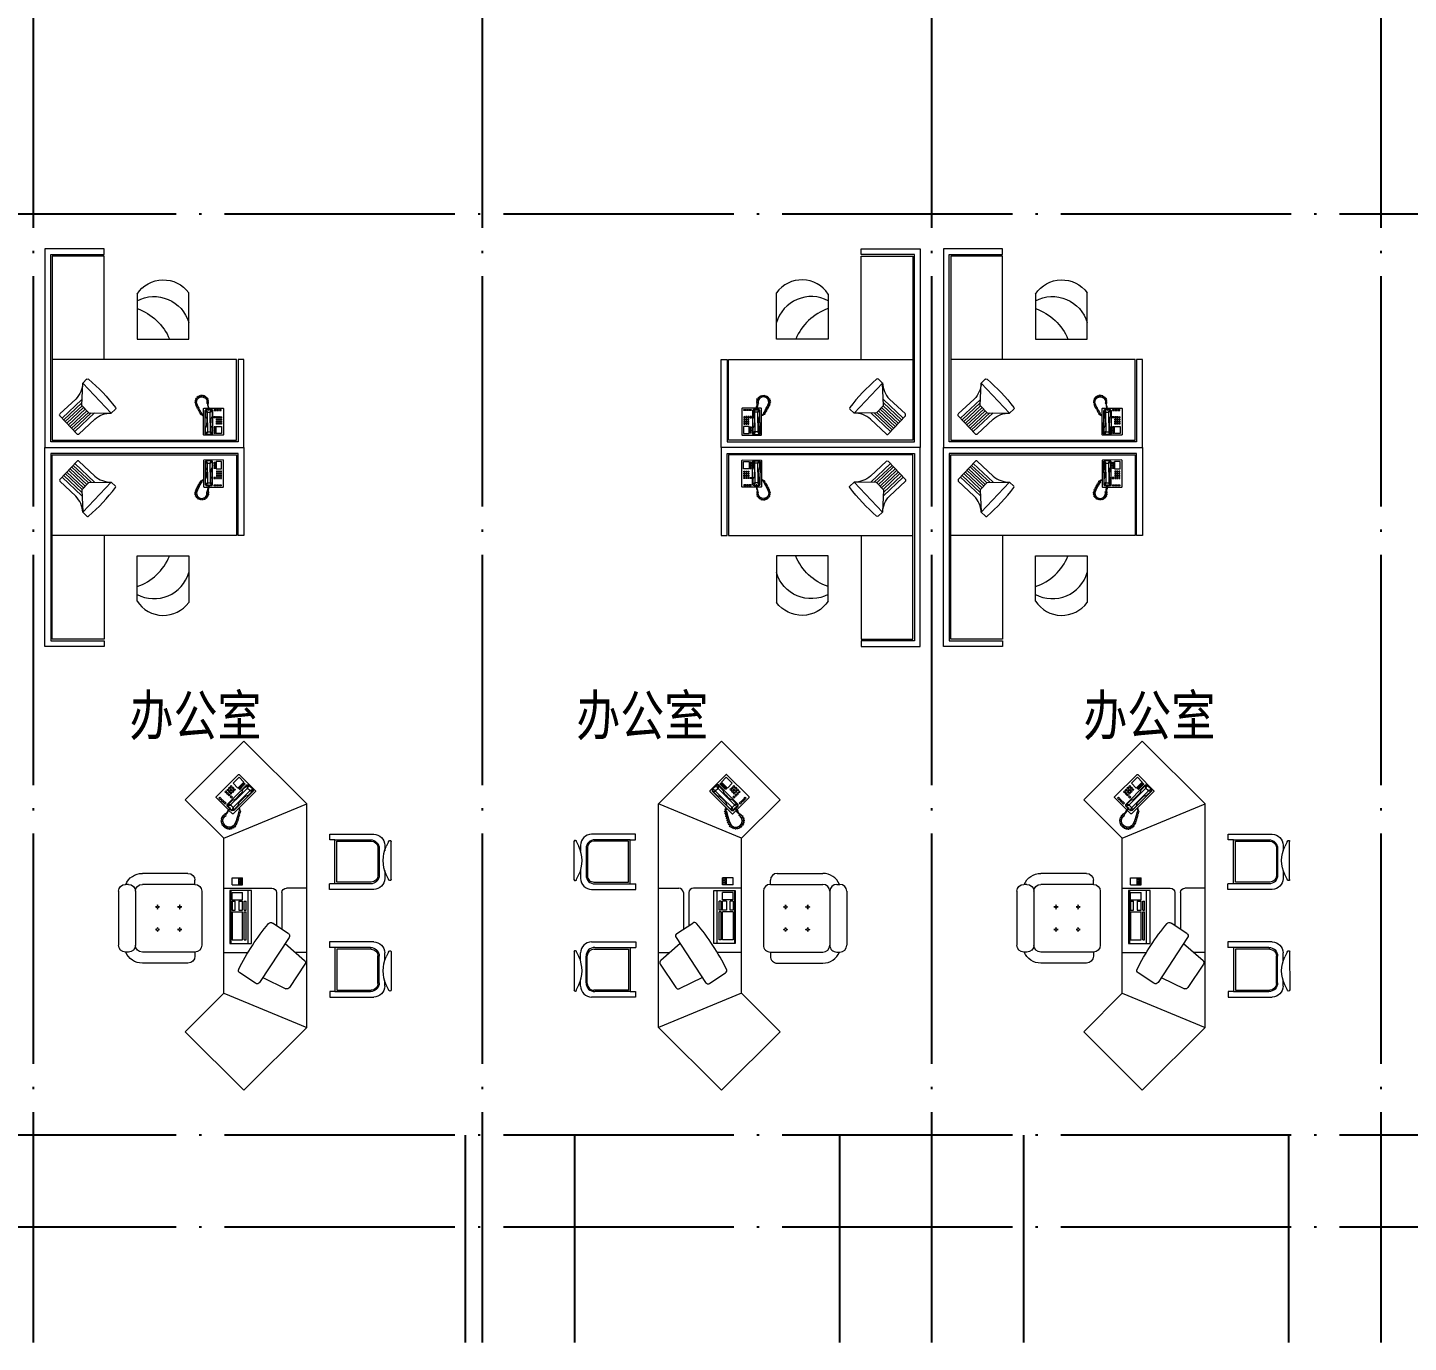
# Model space of a CAD drawing. Extents: x -695846 to 822170, y -413475 to 397179.
# Drawn here: x -347389 to -335402, y 100805 to 112225 of the extents above; entities that cross this region are included whole.
import ezdxf

# ---------------------------------------------------------------- set-up
doc = ezdxf.new("R2010")
doc.units = 0
doc.header["$LTSCALE"] = 1000
doc.header["$MEASUREMENT"] = 0
doc.linetypes.add('DOTE', pattern=[2.42, 2, -0.2, 0.02, -0.2])
doc.layers.add('DOTE', color=1, linetype='DOTE')
doc.layers.add('PUB_TEXT', color=7, linetype='Continuous')
doc.layers.add('内构', color=8, linetype='Continuous', lineweight=0)
doc.layers.add('外框', color=155, linetype='Continuous', lineweight=9)
doc.styles.add('-黑体', font='simhei.ttf', dxfattribs={"width": 0.8})

# ---------------------------------------------------------------- blocks, each defined once
blk = doc.blocks.new('$迪奥三期平面$00000800')
at = {"layer": '内构'}
for p, q in [((-245, -552.6), (-245, -172.3)), ((-195, -122.3), (195, -122.3)), ((245, -552.6), (245, -172.3)), ((-878.1, -706.7), (-1040.1, -868.7)), ((-824, -786.5), (-966.1, -928.6)), ((-941.5, -795.9), (-948.5, -803)), ((-934.4, -803), (-941.5, -795.9)), ((-928.6, -783), (-935.6, -790)), ((-935.6, -790), (-928.6, -797.1)), ((-921.5, -790), (-928.6, -783)), ((-928.6, -797.1), (-921.5, -790)), ((-916.8, -794.7), (-923.9, -801.8)), ((-915.6, -770.1), (-922.7, -777.1)), ((-922.7, -777.1), (-915.6, -784.2)), ((-909.8, -801.8), (-916.8, -794.7)), ((-908.6, -777.1), (-915.6, -770.1)), ((-915.6, -784.2), (-908.6, -777.1)), ((-903.9, -781.8), (-910.9, -788.9)), ((-910.9, -788.9), (-903.9, -795.9)), ((-896.8, -788.9), (-903.9, -781.8)), ((-903.9, -795.9), (-896.8, -788.9)), ((-892.1, -793.6), (-899.2, -800.6)), ((-885.1, -800.6), (-892.1, -793.6)), ((-873.4, -706.7), (-878.1, -706.7)), ((-876.9, -733.7), (-869.8, -726.6)), ((-865.1, -745.4), (-876.9, -733.7)), ((-785.3, -794.7), (-873.4, -706.7)), ((-869.8, -726.6), (-858.1, -738.4)), ((-858.1, -738.4), (-865.1, -745.4)), ((-860.4, -750.1), (-853.4, -743.1)), ((-848.7, -761.9), (-860.4, -750.1)), ((-822.9, -792.4), (-854.6, -824.1)), ((-853.4, -743.1), (-841.7, -754.8)), ((-841.7, -754.8), (-848.7, -761.9)), ((-844, -766.5), (-837, -759.5)), ((-832.3, -778.3), (-844, -766.5)), ((-837, -759.5), (-825.2, -771.2)), ((-825.2, -771.2), (-832.3, -778.3)), ((-812.3, -786.5), (-824, -786.5)), ((-817, -788.9), (-822.9, -792.4)), ((-822.9, -792.4), (-822.9, -813.5)), ((-819.3, -812.4), (-809.9, -791.2)), ((-809.9, -791.2), (-817, -788.9)), ((-795.8, -803), (-812.3, -786.5)), ((-809.9, -791.2), (-797, -804.2)), ((-800.5, -807.7), (-790.3, -797.7)), ((-790.3, -797.7), (-775.5, -788.7)), ((-777.7, -796.5), (-786.9, -802.4)), ((-755.9, -824.1), (-781.2, -798.8)), ((-763.6, -788.2), (-777.7, -796.5)), ((-775.5, -788.7), (-761.5, -780.3)), ((-757.2, -783.2), (-763.6, -788.2)), ((-761.5, -780.3), (-755.5, -773.9)), ((-751.3, -776.8), (-757.2, -783.2)), ((-755.5, -773.9), (-753.4, -773.2)), ((-753.4, -768), (-748.2, -761.8)), ((-753.4, -773.2), (-753.4, -768)), ((-743.9, -777.9), (-751.3, -776.8)), ((-748.2, -761.8), (-740.1, -767.5)), ((-739.4, -771.5), (-743.9, -777.9)), ((-742.7, -756.8), (-735.8, -750.8)), ((-740.1, -767.5), (-742.7, -756.8)), ((-723.2, -757.7), (-739.4, -771.5)), ((-735.8, -750.8), (-727.5, -757.7)), ((-728.9, -745.8), (-720.3, -743.5)), ((-727.5, -757.7), (-728.9, -745.8)), ((-702.8, -755.3), (-723.2, -757.7)), ((-720.3, -743.5), (-714.6, -752)), ((-714.6, -752), (-711.3, -742)), ((-711.3, -742), (-703.5, -741.3)), ((-703.5, -741.3), (-702, -750.8)), ((-683.5, -761.3), (-702.8, -755.3)), ((-702, -750.8), (-696.6, -743.5)), ((-696.6, -743.5), (-689.2, -745.1)), ((-689.2, -745.1), (-688.3, -755.6)), ((-688.3, -755.6), (-681.1, -747)), ((-668, -774.4), (-683.5, -761.3)), ((-681.1, -747), (-674.7, -750.6)), ((-674.7, -750.6), (-678, -760.1)), ((-678, -760.1), (-668.8, -756.5)), ((-664.2, -760.1), (-669.5, -768.6)), ((-669.5, -768.6), (-659.3, -763.7)), ((-668.8, -756.5), (-664.2, -760.1)), ((-660.2, -794.1), (-668, -774.4)), ((-655.9, -769.4), (-662.1, -776)), ((-662.1, -776), (-651.9, -776.7)), ((-660, -814.8), (-660.2, -794.1)), ((-659.3, -763.7), (-655.9, -769.4)), ((-650, -782.4), (-657.8, -788.9)), ((-657.8, -788.9), (-646.7, -787.7)), ((-646.2, -794.8), (-655.5, -798.4)), ((-655.5, -798.4), (-645.9, -802.2)), ((-651.9, -776.7), (-650, -782.4)), ((-646.7, -787.7), (-646.2, -794.8)), ((-218.6, -762.1), (-218.6, -1108.7)), ((248.1, -762.1), (248.1, -936)), ((-1040.1, -868.7), (-1040.1, -873.4)), ((-1040.1, -873.4), (-922.7, -990.9)), ((-976.7, -828.8), (-1020.2, -872.2)), ((-1020.2, -872.2), (-986.1, -906.3)), ((-986.1, -906.3), (-942.6, -862.8)), ((-942.6, -862.8), (-976.7, -828.8)), ((-973.2, -900.4), (-969.7, -896.9)), ((-969.7, -896.9), (-960.3, -906.3)), ((-966.1, -893.4), (-962.6, -889.9)), ((-956.7, -902.8), (-966.1, -893.4)), ((-962.6, -889.9), (-953.2, -899.3)), ((-954.4, -808.8), (-961.4, -815.9)), ((-961.4, -815.9), (-954.4, -822.9)), ((-960.3, -929.8), (-928.6, -898.1)), ((-959.1, -886.3), (-955.6, -882.8)), ((-949.7, -895.7), (-959.1, -886.3)), ((-955.6, -882.8), (-946.2, -892.2)), ((-947.3, -815.9), (-954.4, -808.8)), ((-954.4, -822.9), (-947.3, -815.9)), ((-952, -879.3), (-948.5, -875.8)), ((-942.6, -888.7), (-952, -879.3)), ((-942.6, -820.6), (-949.7, -827.6)), ((-949.7, -827.6), (-942.6, -834.7)), ((-946.2, -892.2), (-949.7, -895.7)), ((-948.5, -803), (-941.5, -810)), ((-948.5, -875.8), (-939.1, -885.2)), ((-945, -872.2), (-941.5, -868.7)), ((-935.6, -881.6), (-945, -872.2)), ((-935.6, -827.6), (-942.6, -820.6)), ((-942.6, -834.7), (-935.6, -827.6)), ((-939.1, -885.2), (-942.6, -888.7)), ((-941.5, -810), (-934.4, -803)), ((-941.5, -868.7), (-932.1, -878.1)), ((-886.3, -876.9), (-939.1, -929.8)), ((-930.9, -832.3), (-938, -839.4)), ((-938, -839.4), (-930.9, -846.4)), ((-929.7, -807.7), (-936.8, -814.7)), ((-936.8, -814.7), (-929.7, -821.7)), ((-932.1, -878.1), (-935.6, -881.6)), ((-923.9, -839.4), (-930.9, -832.3)), ((-930.9, -846.4), (-923.9, -839.4)), ((-922.7, -814.7), (-929.7, -807.7)), ((-929.7, -821.7), (-922.7, -814.7)), ((-928.6, -898.1), (-920.3, -894.6)), ((-918, -819.4), (-925, -826.4)), ((-925, -826.4), (-918, -833.5)), ((-923.9, -801.8), (-916.8, -808.8)), ((-920.3, -974.4), (-779.4, -833.5)), ((-920.3, -894.6), (-910.9, -892.2)), ((-867.5, -895.7), (-920.3, -948.6)), ((-910.9, -826.4), (-918, -819.4)), ((-918, -833.5), (-910.9, -826.4)), ((-918, -990.9), (-755.9, -828.8)), ((-916.8, -808.8), (-909.8, -801.8)), ((-905.1, -806.5), (-912.1, -813.5)), ((-912.1, -813.5), (-905.1, -820.6)), ((-910.9, -892.2), (-901.5, -885.2)), ((-898, -813.5), (-905.1, -806.5)), ((-905.1, -820.6), (-898, -813.5)), ((-901.5, -885.2), (-889.8, -873.4)), ((-899.2, -800.6), (-892.1, -807.7)), ((-892.1, -807.7), (-885.1, -800.6)), ((-867.5, -851.1), (-889.8, -873.4)), ((-886.3, -876.9), (-822.9, -813.5)), ((-878.1, -807.7), (-885.1, -814.7)), ((-885.1, -814.7), (-875.7, -824.1)), ((-868.7, -817), (-878.1, -807.7)), ((-875.7, -824.1), (-868.7, -817)), ((-867.5, -895.7), (-804.1, -832.3)), ((-860.4, -841.7), (-867.5, -851.1)), ((-841.7, -876.9), (-864, -899.3)), ((-858.1, -832.3), (-860.4, -841.7)), ((-854.6, -824.1), (-858.1, -832.3)), ((-832.3, -869.9), (-841.7, -876.9)), ((-822.9, -867.5), (-832.3, -869.9)), ((-822.9, -813.5), (-819.3, -812.4)), ((-814.6, -864), (-822.9, -867.5)), ((-802.9, -828.8), (-819.3, -812.4)), ((-782.9, -832.3), (-814.6, -864)), ((-804.1, -832.3), (-802.9, -828.8)), ((-782.9, -832.3), (-804.1, -832.3)), ((-802.9, -828.8), (-781.8, -819.4)), ((-797, -811.2), (-800.5, -807.7)), ((-792.2, -878), (-799.4, -872.2)), ((-786.9, -802.4), (-797, -811.2)), ((-795.8, -868.7), (-790.5, -872.1)), ((-793.2, -807.9), (-781.8, -819.4)), ((-787.7, -879.2), (-792.2, -878)), ((-778.2, -820.6), (-792, -806.8)), ((-790.5, -872.1), (-786, -872.8)), ((-779.8, -878), (-787.7, -879.2)), ((-786, -872.8), (-780.8, -873.8)), ((-779.4, -826.4), (-782.9, -832.3)), ((-781.8, -819.4), (-779.4, -826.4)), ((-780.8, -873.8), (-777.9, -873.8)), ((-775.3, -882.1), (-779.8, -878)), ((-779.4, -833.5), (-778.2, -820.6)), ((-777.9, -873.8), (-775.5, -876.1)), ((-776, -870.9), (-764.6, -868.1)), ((-775.5, -876.1), (-776, -870.9)), ((-772, -884), (-775.3, -882.1)), ((-768.4, -882.3), (-772, -884)), ((-766, -872.3), (-768.4, -882.3)), ((-761.8, -880.4), (-766, -872.3)), ((-764.6, -868.1), (-744.2, -862.8)), ((-756.3, -878.7), (-761.8, -880.4)), ((-753.2, -868), (-756.3, -878.7)), ((-755.9, -828.8), (-755.9, -824.1)), ((-748.4, -877.1), (-753.2, -868)), ((-742.7, -875.2), (-748.4, -877.1)), ((-744.2, -862.8), (-729.4, -858.1)), ((-742.3, -864.7), (-742.7, -875.2)), ((-738.7, -874), (-742.3, -864.7)), ((-731.1, -871.1), (-738.7, -874)), ((-729.9, -861.4), (-731.1, -871.1)), ((-725.6, -869.9), (-729.9, -861.4)), ((-729.4, -858.1), (-727.3, -859.2)), ((-727.3, -859.2), (-726.1, -856.6)), ((-726.1, -856.6), (-704.7, -850.4)), ((-718, -867.6), (-725.6, -869.9)), ((-715.1, -857.6), (-718, -867.6)), ((-710.4, -866.1), (-715.1, -857.6)), ((-704, -864.9), (-710.4, -866.1)), ((-704.7, -850.4), (-674.5, -835.9)), ((-701.4, -853.8), (-704, -864.9)), ((-694.9, -861.6), (-701.4, -853.8)), ((-685.7, -856.6), (-694.9, -861.6)), ((-682.6, -855), (-689.9, -847.1)), ((-689.9, -847.1), (-685.7, -856.6)), ((-675.4, -851.1), (-682.6, -855)), ((-669.3, -847.8), (-675.7, -841.4)), ((-675.7, -841.4), (-675.4, -851.1)), ((-674.5, -835.9), (-660, -814.8)), ((-662.1, -843.1), (-669.3, -847.8)), ((-657.6, -836.2), (-667.4, -833.6)), ((-667.4, -833.6), (-662.1, -843.1)), ((-649.3, -822.6), (-661.4, -823.3)), ((-661.4, -823.3), (-653.8, -830.5)), ((-653.8, -830.5), (-657.6, -836.2)), ((-645.7, -808.1), (-655.5, -811.2)), ((-655.5, -811.2), (-646.4, -816)), ((-646.4, -816), (-649.3, -822.6)), ((-645.9, -802.2), (-645.7, -808.1)), ((-293.8, -821.2), (-293.8, -897.6)), ((-242.5, -821.2), (-293.8, -821.2)), ((-242.5, -870.7), (-293.8, -870.7)), ((-242.5, -897.6), (-293.8, -897.6)), ((-277.1, -878.4), (-289.3, -878.4)), ((-289.3, -878.4), (-289.3, -895.7)), ((-289.3, -895.7), (-277.1, -895.7)), ((-277.1, -895.7), (-277.1, -878.4)), ((-262.3, -878.4), (-274.5, -878.4)), ((-274.5, -878.4), (-274.5, -895.7)), ((-274.5, -895.7), (-262.3, -895.7)), ((-262.3, -895.7), (-262.3, -878.4)), ((-247.5, -878.4), (-259.7, -878.4)), ((-259.7, -878.4), (-259.7, -895.7)), ((-259.7, -895.7), (-247.5, -895.7)), ((-247.5, -895.7), (-247.5, -878.4)), ((-242.5, -821.2), (-242.5, -897.6)), ((-201.6, -962.6), (-201.6, -806)), ((-201.6, -806), (182, -806)), ((-201.6, -812.9), (182, -812.9)), ((-185.7, -821.2), (-185.7, -897.6)), ((-134.4, -821.2), (-185.7, -821.2)), ((-134.4, -897.6), (-185.7, -897.6)), ((-134.4, -821.2), (-134.4, -897.6)), ((-122.9, -821.2), (-122.9, -843.8)), ((-122.9, -821.2), (-59.3, -821.2)), ((-59.3, -843.8), (-122.9, -843.8)), ((-122.9, -870), (-122.9, -897.6)), ((-122.9, -870), (-59.3, -870)), ((-59.3, -897.6), (-122.9, -897.6)), ((-59.3, -821.2), (-59.3, -843.8)), ((-59.3, -870), (-59.3, -897.6)), ((-46, -821.2), (-46, -897.6)), ((-46, -821.2), (157.3, -821.2)), ((157.3, -897.6), (-46, -897.6)), ((157.3, -821.2), (157.3, -897.6)), ((182, -806), (182, -962.6)), ((470.6, -991.1), (395.5, -876.9)), ((-980.2, -907.5), (-976.7, -904)), ((-970.8, -916.9), (-980.2, -907.5)), ((-976.7, -904), (-967.3, -913.3)), ((-963.8, -909.8), (-973.2, -900.4)), ((-967.3, -913.3), (-970.8, -916.9)), ((-966.1, -928.6), (-967.3, -939.2)), ((-967.3, -939.2), (-932.1, -974.4)), ((-960.3, -906.3), (-963.8, -909.8)), ((-963.8, -935.7), (-960.3, -929.8)), ((-961.4, -942.7), (-963.8, -935.7)), ((-940.3, -933.3), (-961.4, -942.7)), ((-961.4, -942.7), (-933.3, -970.9)), ((-960.3, -929.8), (-939.1, -929.8)), ((-953.2, -899.3), (-956.7, -902.8)), ((-939.1, -929.8), (-940.3, -933.3)), ((-923.9, -949.8), (-940.3, -933.3)), ((-923.9, -949.8), (-933.3, -970.9)), ((-933.3, -970.9), (-926.2, -973.2)), ((-932.1, -974.4), (-920.3, -974.4)), ((-926.2, -973.2), (-920.3, -969.7)), ((-920.3, -948.6), (-923.9, -949.8)), ((-922.7, -990.9), (-918, -990.9)), ((-920.3, -969.7), (-888.6, -938)), ((-920.3, -969.7), (-920.3, -948.6)), ((-888.6, -938), (-885.1, -929.8)), ((-885.1, -929.8), (-882.8, -920.4)), ((-882.8, -920.4), (-875.7, -911)), ((-875.7, -911), (-864, -899.3)), ((182, -938.2), (-201.6, -938.2)), ((182, -962.6), (-201.6, -962.6)), ((-122.9, -909.6), (-122.9, -923.4)), ((-59.3, -909.6), (-122.9, -909.6)), ((-59.3, -923.4), (-122.9, -923.4)), ((-59.3, -909.6), (-59.3, -923.4)), ((157.3, -909.6), (-46, -909.6)), ((-46, -909.6), (-46, -923.4)), ((157.3, -923.4), (-46, -923.4)), ((157.3, -909.6), (157.3, -923.4)), ((139.7, -1234.7), (464.5, -1021)), ((429.3, -1044.1), (509.9, -1211.2)), ((-185.3, -1142.1), (52.8, -1142.1)), ((-185.3, -1182.1), (79.2, -1182.1)), ((109.7, -1228.5), (34.6, -1114.4)), ((-218.6, -1362.1), (-218.6, -1215.4)), ((183.5, -1205.8), (305.1, -1346)), ((248.1, -1362.1), (248.1, -1280.2)), ((332.2, -1348.7), (501.7, -1237.2)), ((-568.1, -1565.9), (-568.2, -1821.9)), ((-248.1, -1565.9), (-568.1, -1565.9)), ((-558.2, -1579.9), (-558.3, -1828.6)), ((-261.5, -1580), (-558.2, -1579.9)), ((-261.6, -1828.6), (-261.5, -1580)), ((-248.2, -1821.9), (-248.1, -1565.9)), ((211, -1565.9), (531, -1566)), ((211, -1821.9), (211, -1565.9)), ((224.4, -1580), (521.1, -1580)), ((224.4, -1828.7), (224.4, -1580)), ((521.1, -1580), (521.1, -1828.7)), ((531, -1566), (531, -1822)), ((-510.3, -1876.6), (-309.6, -1876.6)), ((-504.2, -1885.9), (-312.2, -1885.9)), ((473.1, -1876.7), (272.4, -1876.7)), ((467, -1886), (275, -1886))]:
    blk.add_line(p, q, dxfattribs=at)
for centre, radius, start, end in [((-195, -172.3), 50, 90, 180), ((195, -172.3), 50, 0, 90), ((-96.7, -267.4), 15, 270, 0), ((-96.7, -297.4), 15, 0, 90), ((-66.7, -267.4), 15, 180, 270), ((-66.7, -297.4), 15, 90, 180), ((66.7, -267.4), 15, 270, 0), ((66.7, -297.4), 15, 0, 90), ((96.7, -267.4), 15, 180, 270), ((96.7, -297.4), 15, 90, 180), ((-96.7, -427.5), 15, 270, 0), ((-96.7, -457.5), 15, 0, 90), ((-66.7, -427.5), 15, 180, 270), ((-66.7, -457.5), 15, 90, 180), ((66.7, -427.5), 15, 270, 0), ((66.7, -457.5), 15, 0, 90), ((96.7, -427.5), 15, 180, 270), ((96.7, -457.5), 15, 90, 180), ((1142, -2404.2), 1718.9, 116.76977, 129.92302), ((377.5, -888.8), 21.6, 33.34639, 116.76977), ((452.6, -1002.9), 21.6, 303.34639, 33.34639), ((52.7, -1102.5), 21.6, 129.92302, 213.34639), ((-185.3, -1108.7), 33.3, 180, 270), ((-185.3, -1215.4), 33.3, 90, 180), ((127.8, -1216.7), 21.6, 213.34639, 303.34639), ((489.8, -1219.1), 21.6, 303.34639, 21.4155), ((320.3, -1330.6), 21.6, 225.27729, 303.34639), ((-504.2, -1821.9), 64, 179.99375, 269.99375), ((-510.3, -1828.6), 48, 179.99375, 269.99375), ((-312.2, -1821.9), 64, 269.99375, 359.99375), ((-309.6, -1828.6), 48, 269.99375, 359.99375), ((275, -1822), 64, 179.99375, 269.99375), ((272.4, -1828.7), 48, 179.99375, 269.99375), ((467, -1822), 64, 269.99375, 359.99375), ((473.1, -1828.7), 48, 269.99375, 359.99375)]:
    blk.add_arc(centre, radius, start, end, dxfattribs=at)
at = {"layer": '外框'}
for p, q in [((-195, 0), (195, 0)), ((-245, -72.3), (-245, -50)), ((245, -72.3), (245, -50)), ((-325, -502.6), (-325, -172.3)), ((325, -502.6), (325, -172.3)), ((-858.1, -482.6), (-1282.3, -906.8)), ((-578.6, -762.1), (-858.1, -482.6)), ((541.4, -762.1), (820.9, -482.6)), ((820.9, -482.6), (1245.2, -906.8)), ((-245, -552.6), (-275, -552.6)), ((245, -552.6), (275, -552.6)), ((-195, -602.6), (195, -602.6)), ((-578.6, -762.1), (-827.1, -1362.1)), ((541.4, -762.1), (-578.6, -762.1)), ((541.4, -762.1), (790, -1362.1)), ((-827.1, -1362.1), (-1282.3, -906.8)), ((790, -1362.1), (1245.2, -906.8)), ((790, -1362.1), (-827.1, -1362.1)), ((-608.1, -1528), (-608.2, -1845.9)), ((-568.1, -1528), (-608.1, -1528)), ((-568.1, -1565.9), (-568.1, -1528)), ((-208.1, -1525.9), (-249.4, -1525.9)), ((-248.3, -1566.5), (-248.3, -1525.9)), ((-208.2, -1845.9), (-208.1, -1525.9)), ((171, -1525.9), (212.3, -1525.9)), ((171, -1845.9), (171, -1525.9)), ((211.2, -1566.6), (211.2, -1525.9)), ((531, -1528.1), (571, -1528.1)), ((531, -1566), (531, -1528.1)), ((571, -1528.1), (571, -1846)), ((-280.8, -1972.8), (-555.5, -1972.7)), ((-554, -1954.1), (-518.7, -1937.3)), ((-528.2, -1925.9), (-488.7, -1925.9)), ((-344.8, -1925.9), (-288.2, -1925.9)), ((-282.3, -1954.1), (-317.6, -1937.3)), ((243.6, -1972.8), (518.3, -1972.9)), ((245.1, -1954.2), (280.4, -1937.4)), ((307.6, -1926), (251, -1926)), ((491, -1926), (451.5, -1926)), ((516.8, -1954.2), (481.5, -1937.4))]:
    blk.add_line(p, q, dxfattribs=at)
for centre, radius, start, end in [((-195, -50), 50, 90, 180), ((195, -50), 50, 0, 90), ((-195, -172.3), 130, 112.61986, 180), ((-195, -72.3), 50, 180, 270), ((195, -72.3), 50, 270, 0), ((195, -172.3), 130, 0, 67.38014), ((-275, -502.6), 50, 180, 270), ((-195, -552.6), 50, 180, 270), ((195, -552.6), 50, 270, 0), ((275, -502.6), 50, 270, 0), ((-528.2, -1845.9), 80, 179.99375, 269.99375), ((-288.2, -1845.9), 80, 269.99375, 359.99375), ((251, -1846), 80, 179.99375, 269.99375), ((491, -1846), 80, 269.99375, 359.99375), ((-554.3, -1963.8), 9.8, 83.25221, 261.2029), ((-417.3, -2152.1), 237.5, 64.88096, 115.26427), ((-282.1, -1963.8), 9.8, 278.78459, 96.73528), ((244.8, -1963.9), 9.8, 83.25221, 261.2029), ((380.1, -2152.2), 237.5, 64.72323, 115.10653), ((517.1, -1963.9), 9.8, 278.78459, 96.73528)]:
    blk.add_arc(centre, radius, start, end, dxfattribs=at)
blk = doc.blocks.new('$迪奥三期平面$00000808')
at = {"layer": '内构'}
for p, q in [((-814, -50), (-814, -1678)), ((814, -50), (-814, -50)), ((-800, -1664), (-800, -64)), ((-800, -64), (800, -64)), ((-735, -277), (-584, -117)), ((-570, -117), (-432, -247)), ((517, -108), (514, -111)), ((514, -111), (514, -340)), ((683, -107), (517, -108)), ((536, -113), (527, -121)), ((532, -118), (531, -124)), ((539, -114), (532, -118)), ((585, -113), (536, -113)), ((579, -114), (539, -114)), ((547, -136), (539, -114)), ((570, -136), (579, -114)), ((579, -114), (585, -118)), ((592, -121), (585, -113)), ((585, -118), (587, -124)), ((687, -111), (683, -107)), ((687, -340), (687, -111)), ((800, -64), (800, -764)), ((814, -764), (814, -50)), ((-542, -364), (-687, -226)), ((-528, -349), (-673, -212)), ((-514, -334), (-660, -197)), ((-500, -320), (-646, -183)), ((-487, -305), (-632, -168)), ((-462, -301), (-619, -154)), ((-433, -301), (-605, -139)), ((527, -121), (528, -320)), ((531, -124), (546, -139)), ((531, -124), (531, -169)), ((531, -169), (534, -177)), ((534, -177), (539, -186)), ((539, -186), (541, -197)), ((541, -197), (541, -214)), ((541, -245), (541, -214)), ((546, -139), (547, -136)), ((546, -214), (546, -139)), ((546, -214), (546, -304)), ((547, -136), (570, -136)), ((572, -139), (570, -136)), ((587, -124), (572, -139)), ((572, -214), (572, -139)), ((572, -214), (572, -304)), ((579, -186), (577, -197)), ((577, -197), (577, -214)), ((577, -245), (577, -214)), ((584, -177), (579, -186)), ((587, -169), (584, -177)), ((587, -124), (587, -169)), ((592, -322), (592, -121)), ((604, -131), (604, -126)), ((604, -126), (617, -126)), ((617, -131), (604, -131)), ((604, -141), (604, -136)), ((604, -136), (617, -136)), ((617, -141), (604, -141)), ((604, -151), (604, -146)), ((604, -146), (617, -146)), ((617, -151), (604, -151)), ((604, -156), (617, -156)), ((604, -161), (604, -156)), ((617, -161), (604, -161)), ((604, -166), (617, -166)), ((604, -171), (604, -166)), ((617, -171), (604, -171)), ((604, -181), (604, -176)), ((604, -176), (617, -176)), ((617, -181), (604, -181)), ((617, -126), (617, -131)), ((617, -136), (617, -141)), ((617, -146), (617, -151)), ((617, -156), (617, -161)), ((617, -166), (617, -171)), ((617, -176), (617, -181)), ((670, -122), (622, -122)), ((622, -122), (622, -184)), ((622, -184), (670, -184)), ((635, -204), (625, -204)), ((625, -204), (625, -214)), ((625, -214), (635, -214)), ((635, -222), (625, -222)), ((625, -222), (625, -232)), ((625, -232), (635, -232)), ((635, -214), (635, -204)), ((635, -232), (635, -222)), ((642, -204), (642, -214)), ((652, -204), (642, -204)), ((642, -214), (652, -214)), ((652, -222), (642, -222)), ((642, -222), (642, -232)), ((642, -232), (652, -232)), ((652, -214), (652, -204)), ((652, -232), (652, -222)), ((669, -204), (659, -204)), ((659, -204), (659, -214)), ((659, -214), (669, -214)), ((669, -222), (659, -222)), ((659, -222), (659, -232)), ((659, -232), (669, -232)), ((669, -214), (669, -204)), ((669, -232), (669, -222)), ((670, -184), (670, -122)), ((-596, -422), (-735, -292)), ((-543, -418), (-715, -256)), ((-544, -389), (-701, -241)), ((-483, -302), (-545, -367)), ((-514, -334), (-545, -367)), ((-289, -299), (-536, -561)), ((-483, -302), (-289, -299)), ((-289, -299), (-252, -334)), ((452, -351), (456, -346)), ((458, -361), (452, -351)), ((456, -346), (465, -349)), ((460, -340), (464, -333)), ((465, -349), (460, -340)), ((474, -342), (463, -361)), ((464, -333), (473, -336)), ((467, -328), (470, -321)), ((473, -336), (467, -328)), ((470, -321), (479, -325)), ((472, -317), (475, -311)), ((479, -325), (472, -317)), ((475, -338), (473, -339)), ((473, -339), (474, -342)), ((475, -311), (485, -314)), ((482, -325), (475, -338)), ((479, -305), (482, -300)), ((485, -314), (479, -305)), ((482, -300), (491, -302)), ((493, -306), (482, -325)), ((485, -294), (487, -290)), ((491, -302), (485, -294)), ((487, -290), (490, -289)), ((490, -289), (496, -289)), ((499, -296), (493, -306)), ((498, -293), (495, -293)), ((495, -293), (499, -296)), ((496, -289), (501, -282)), ((500, -291), (498, -293)), ((504, -288), (500, -291)), ((501, -282), (505, -280)), ((508, -285), (504, -288)), ((505, -280), (514, -279)), ((514, -284), (508, -285)), ((514, -340), (518, -344)), ((518, -344), (554, -343)), ((528, -320), (536, -330)), ((531, -274), (534, -265)), ((531, -319), (531, -274)), ((531, -319), (546, -304)), ((533, -325), (531, -319)), ((539, -329), (533, -325)), ((534, -265), (539, -257)), ((536, -330), (555, -330)), ((539, -257), (541, -245)), ((548, -307), (539, -329)), ((556, -328), (539, -329)), ((546, -304), (548, -307)), ((548, -307), (571, -307)), ((549, -363), (553, -348)), ((553, -348), (555, -337)), ((557, -355), (553, -370)), ((555, -337), (556, -324)), ((556, -324), (561, -324)), ((561, -338), (557, -355)), ((559, -343), (684, -343)), ((561, -324), (561, -338)), ((579, -328), (561, -328)), ((561, -330), (584, -330)), ((572, -304), (571, -307)), ((571, -307), (579, -328)), ((587, -318), (572, -304)), ((579, -257), (577, -245)), ((584, -265), (579, -257)), ((579, -328), (586, -325)), ((587, -274), (584, -265)), ((584, -330), (592, -322)), ((586, -325), (587, -318)), ((587, -318), (587, -274)), ((616, -259), (602, -259)), ((602, -259), (602, -269)), ((602, -269), (616, -269)), ((604, -332), (604, -322)), ((604, -322), (621, -322)), ((621, -332), (604, -332)), ((616, -269), (616, -259)), ((621, -322), (621, -332)), ((625, -240), (625, -250)), ((635, -240), (625, -240)), ((625, -250), (635, -250)), ((635, -259), (626, -259)), ((626, -259), (626, -269)), ((626, -269), (635, -269)), ((627, -332), (627, -322)), ((627, -322), (644, -322)), ((644, -332), (627, -332)), ((635, -250), (635, -240)), ((635, -269), (635, -259)), ((642, -240), (642, -250)), ((652, -240), (642, -240)), ((642, -250), (652, -250)), ((642, -259), (642, -269)), ((652, -259), (642, -259)), ((642, -269), (652, -269)), ((644, -322), (644, -332)), ((651, -332), (651, -322)), ((651, -322), (667, -322)), ((667, -332), (651, -332)), ((652, -250), (652, -240)), ((652, -269), (652, -259)), ((669, -240), (659, -240)), ((659, -240), (659, -250)), ((659, -250), (669, -250)), ((669, -259), (659, -259)), ((659, -259), (659, -269)), ((659, -269), (669, -268)), ((667, -322), (667, -332)), ((669, -250), (669, -240)), ((669, -268), (669, -259)), ((684, -343), (687, -340)), ((-545, -367), (-536, -561)), ((-363, -478), (-363, -478)), ((438, -397), (440, -388)), ((449, -400), (438, -397)), ((440, -388), (449, -388)), ((440, -405), (449, -400)), ((441, -411), (440, -405)), ((452, -411), (441, -411)), ((442, -381), (444, -374)), ((449, -388), (442, -381)), ((444, -374), (455, -374)), ((444, -420), (452, -411)), ((446, -427), (444, -420)), ((445, -370), (448, -360)), ((455, -374), (445, -370)), ((456, -424), (446, -427)), ((448, -360), (458, -361)), ((451, -433), (456, -424)), ((456, -437), (451, -433)), ((463, -361), (452, -393)), ((452, -393), (457, -418)), ((465, -433), (456, -437)), ((457, -418), (471, -433)), ((461, -442), (465, -433)), ((466, -447), (461, -442)), ((473, -438), (466, -447)), ((471, -433), (491, -441)), ((472, -448), (473, -438)), ((478, -451), (472, -448)), ((486, -444), (478, -451)), ((486, -453), (486, -444)), ((492, -455), (486, -453)), ((491, -441), (511, -439)), ((496, -444), (492, -455)), ((498, -454), (496, -444)), ((504, -453), (498, -454)), ((508, -444), (504, -453)), ((512, -453), (508, -444)), ((511, -439), (529, -430)), ((520, -451), (512, -453)), ((527, -447), (519, -440)), ((519, -440), (520, -451)), ((533, -442), (527, -447)), ((529, -430), (542, -414)), ((539, -439), (532, -433)), ((532, -433), (533, -442)), ((544, -433), (539, -439)), ((550, -426), (540, -424)), ((540, -424), (544, -433)), ((542, -385), (548, -380)), ((543, -392), (542, -385)), ((542, -414), (543, -392)), ((555, -409), (545, -411)), ((545, -411), (554, -418)), ((556, -393), (547, -395)), ((547, -395), (556, -400)), ((548, -371), (549, -363)), ((548, -380), (548, -371)), ((554, -418), (550, -426)), ((553, -379), (552, -381)), ((552, -381), (556, -385)), ((553, -370), (553, -379)), ((556, -400), (555, -409)), ((556, -385), (556, -393)), ((-499, -596), (-536, -561)), ((-814, -1678), (-350, -1678)), ((-350, -1664), (-800, -1664))]:
    blk.add_line(p, q, dxfattribs=at)
for centre, radius, start, end in [((-577, -124), 10, 46.7097, 136.7097), ((-721, -284), 15.5, 151.933, 208.067), ((-1586, 676), 1682, 310.9081, 322.5114), ((-291, -84), 216, 229.236, 270.5806), ((-259, -341), 10, 316.7097, 46.7097), ((-750, -572), 215, 2.7298, 44.2924), ((-492, -588), 10, 226.7097, 316.7097), ((-216, -765), 468, 288.9542, 337.8263), ((83, -998), 314, 242.0671, 343.6955)]:
    blk.add_arc(centre, radius, start, end, dxfattribs=at)
at = {"layer": '外框'}
for p, q in [((-864, -1728), (-864, 0)), ((-864, 0), (864, 0)), ((864, 0), (864, -764)), ((800, -764), (-800, -764)), ((-350, -764), (-350, -1664)), ((864, -764), (814, -764)), ((-64, -941), (385, -941)), ((-64, -1334), (-64, -941)), ((385, -941), (385, -1345)), ((-350, -1678), (-350, -1728)), ((-350, -1728), (-864, -1728))]:
    blk.add_line(p, q, dxfattribs=at)
blk.add_arc((164, -1184), 273, 213.3132, 323.8535, dxfattribs=at)

msp = doc.modelspace()

# ---------------------------------------------------------------- linework, layer by layer
at = {"layer": 'DOTE'}
for p, q in [((-347339, 100805), (-347339, 122005)), ((-343439, 100805), (-343439, 122005)), ((-339539, 100805), (-339539, 122005)), ((-335639, 100805), (-335639, 122005)), ((-326739, 110605), (-367939, 110605)), ((-326739, 102605), (-367939, 102605)), ((-343589, 100805), (-343589, 102605)), ((-342639, 100805), (-342639, 102605)), ((-340339, 100805), (-340339, 102605)), ((-338739, 100805), (-338739, 102605)), ((-336439, 100805), (-336439, 102605)), ((-326739, 101805), (-367939, 101805))]:
    msp.add_line(p, q, dxfattribs=at)

# ---------------------------------------------------------------- block references
at = {"yscale": -1}
for p in [(-346375, 108577), (-338575, 108577)]:
    msp.add_blockref('$迪奥三期平面$00000808', p, dxfattribs=at)
at = {"xscale": -1, "yscale": -1}
msp.add_blockref('$迪奥三期平面$00000808', (-340503, 108577), dxfattribs=at)
at = {"xscale": -1, "yscale": -1, "rotation": 180}
for p in [(-346375, 108577), (-338575, 108577)]:
    msp.add_blockref('$迪奥三期平面$00000808', p, dxfattribs=at)
at = {"yscale": -1, "rotation": 180}
msp.add_blockref('$迪奥三期平面$00000808', (-340503, 108577), dxfattribs=at)
at = {"yscale": 1.2, "zscale": 1.2}
for p, xscale, rotation in [((-346600, 104489), -1.2, 90), ((-340278, 104489), 1.2, 270), ((-338800, 104489), -1.2, 90)]:
    msp.add_blockref('$迪奥三期平面$00000800', p, dxfattribs=dict(at, xscale=xscale, rotation=rotation))

# ---------------------------------------------------------------- texts
at = {"layer": 'PUB_TEXT', "style": '-黑体', "width": 0.8}
for p in [(-346505, 106076), (-342626, 106076), (-338224, 106076)]:
    msp.add_text('办公室', height=350, dxfattribs=at).set_placement(p)

doc.saveas('drawing.dxf')
